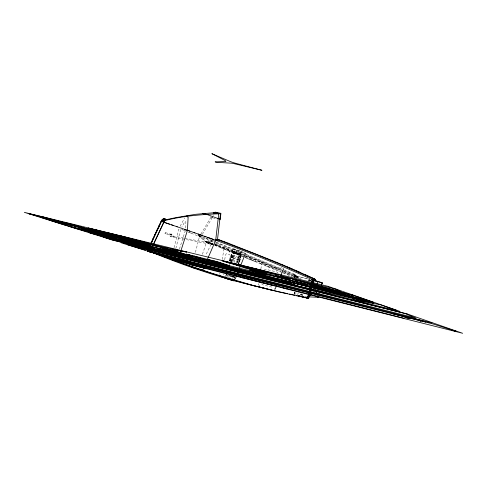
<?xml version="1.0" encoding="UTF-8"?>
<svg xmlns="http://www.w3.org/2000/svg" width="487" height="487" viewBox="0 0 487 487"><rect width="100%" height="100%" fill="white"/><g stroke="black" fill="none" stroke-linecap="round" stroke-linejoin="round"><path stroke-width="0.37" stroke-dasharray="2.44 1.83" d="M294.611 277.249L294.86 275.405L297.454 277.462M294.732 277.846L294.738 275.417L297.472 277.541M294.86 277.888L294.866 275.472M294.538 294.215L294.55 292.401M294.659 294.239L294.672 292.419M294.793 293.01L294.793 292.401M294.787 294.221L294.799 292.377M295.877 294.605L295.895 292.249M213.915 240.45L207.961 241.771L207.949 242.216L214.353 240.797M185.565 228.001L185.864 222.255A0.846 0.645 -69.2 0 0 184.652 221.987L181.828 227.155M300.802 295.189L300.954 294.002L301.873 294.251L301.745 295.244M301.039 295.213L301.185 294.081M301.319 293.917L302.171 294.392A1.132 0.621 -75.7 0 1 302.518 295.621L302.47 295.828M301.508 295.219L301.642 294.178M258.761 283.623L258.567 284.95A1.857 1.504 -72.1 0 1 259.79 286.082M260.88 269.049L261.647 263.765A1.851 1.498 -70.3 0 0 263.083 262.937L267.521 266.657L276.768 268.879L281.949 267.771M219.728 274.315L219.911 273.213M222.218 259.486L224.057 248.547A1.954 1.54 -70 0 0 225.572 247.664L229.639 251.128A0.785 0.621 -70.2 0 0 229.797 252.254A0.785 0.621 -70.2 0 0 230.728 251.682L232.311 252.053A0.785 0.621 -70.2 0 0 232.707 252.954L230.241 261.72M224.702 259.741L225.444 255.328A1.96 1.546 -70.5 0 1 228.062 253.812L228.573 254.251A1.966 1.552 -70.3 0 0 229.097 254.518L229.334 254.573A1.966 1.552 -70.5 0 1 230.321 256.826L229.097 261.172M174.029 247.7L178.741 229.188A0.84 0.639 -69.7 0 0 179.411 228.866M175.85 248.431L180.689 229.383A1.686 1.291 -69.7 0 1 180.799 229.06M195.415 252.394L199.481 236.542L200.145 235.422M297.447 294.598L298.458 292.766M308.77 280.865L309.184 279.361L309.72 279.495M307.991 279.002L295.974 275.885L295.597 277.249L295.95 278.442M224.951 277.438L225.846 274.266M229.614 260.88L233.03 248.723L234.984 249.18L242.203 251.749L238.825 263.802M229.706 260.947L232.055 252.589L232.549 252.217L238.892 254.433L236.664 263.254M229.84 260.959L232.549 252.217M229.913 260.953L232.299 252.558L233.437 252.376L231.057 261.994M226.09 276.488L226.68 274.382M229.669 264.691L230.272 262.548M230.473 261.829L233.437 252.376M227.259 276.665L227.612 275.392M231.362 262.073L234.984 249.18M231.788 261.434L234.503 252.68L240.828 254.896L241.071 255.432L238.74 263.735M232.384 261.598L234.74 253.222L234.503 252.68M229.115 275.898L228.762 277.17A1.583 1.254 -71.9 0 1 229.359 277.584M233.2 261.367L235.385 253.587A0.791 0.627 -70.2 0 0 236.207 252.978L237.802 253.356A0.791 0.627 -70.2 0 0 238.326 254.269A0.791 0.627 -70.2 0 0 239.068 253.35L244.206 252.187M234.21 262.414L235.434 258.055A1.978 1.571 -70.5 0 1 237.498 256.521L237.741 256.576A1.978 1.571 -70.3 0 0 238.344 256.576L239.032 256.424A1.978 1.577 -70.5 0 1 240.554 258.95L238.575 263.869M236.073 263.09L238.399 254.798L238.892 254.433M232.64 278.467L233.17 276.586L226.51 274.479M236.883 263.327L240.261 251.292L233.03 248.723M237.388 262.694L239.513 255.115L240.669 254.908L238.49 263.741M237.96 262.858L239.945 254.738M238.52 263.729L240.828 254.896M185.37 230.454L179.423 249.094M199.347 235.732L205.636 241.229L205.484 241.674L208.649 242.465M202.403 254.299L205.958 243.932A1.638 1.041 -76.5 0 0 207.468 242.757L211.139 244.133L206.104 254.409M207.803 242.216L207.961 241.771L212.734 243.482M170.584 236.213L170.146 236.56L213.89 244.821M180.111 226.254L184.658 217.92M212.801 215.978L211.656 217.914L215.205 218.681M213.525 215.491L213.86 214.919M210.993 217.159L201.028 233.937M201.253 236.189L200.967 236.67L200.096 236.317M202.324 234.375L212.393 217.397M199.725 236.639L199.95 236.262M285.09 270.827L294.465 274.686L294.69 274.351L299.45 278.29M206.531 242.094L205.362 241.613L198.179 235.331L198.434 234.977M205.362 241.613L205.636 241.229L207.961 241.771M301.97 295.542L302.707 294.611M301.946 295.664L302.007 295.329M234.521 277.383L235.014 277.024L234.521 277.383L228.123 275.362L228.403 275.155M226.047 274.565L232.585 276.89L232.938 276.513L232.354 276.348M170.036 235.586L170.182 236.56M234.04 276.823L233.468 276.659L233.87 276.981M234.369 277.371L234.801 276.993L233.644 277.188M232.701 252.199L232.269 252.583L233.614 252.899M240.815 255.456L240.669 254.908M308.441 280.64L310.596 280.122M308.667 280.67L310.408 280.256M173.853 237.041L171.15 236.53A2.051 1.138 -77.2 0 1 170.937 236.335M309.062 280.622L310.493 280.329M310.231 280.786L310.803 280.67M232.196 252.595L238.989 254.963M304.223 296.199L307.06 296.339M216.904 244.352C215.418 246.939 219.327 243.597 215.522 244.09M165.209 233.766L165.702 233.31L165.44 232.701L164.953 233.157L165.142 233.742L169.257 234.697M214.597 244.955L216.721 245.357M172.922 235.988L184.129 238.119M184.865 238.259L214.816 243.957M212.204 217.342L212.655 217.439M165.507 232.725L170.073 233.766M212.478 244.444L205.368 242.136L212.612 244.437M240.261 251.292L242.203 251.749M226.151 274.345L226.327 274.881L227.058 275.064L226.918 274.552M233.17 276.586L235.105 277.073L233.109 276.439M295.974 275.885L309.769 279.52M234.144 253.051L234.74 253.222M232.798 257.854L233.389 258.019M237.066 259.547L237.656 259.711M239.513 255.115L240.085 255.279M231.684 257.538L232.262 257.702M238.18 259.863L238.752 260.028M173.244 236.079L174.145 236.518M230.753 275.672L233.596 276.573M217.902 245.795L215.741 245.071M215.449 244.967L216.07 245.125M209.532 242.696L212.003 243.597M208.503 242.465L212.064 243.689M209.197 242.715L213.391 244.164M214.706 244.188L220.063 246.142M214.706 244.638L217.269 245.564M217.762 245.795L224.671 248.279M218.383 246.026L233.711 251.657M218.523 245.576L235.191 251.779M212.113 243.64L213.014 243.969M211.279 243.433L210.743 243.238M223.137 247.268L226.187 248.4M210.439 243.123L209.848 242.903M213.062 244.097L211.486 243.512M227.569 249.405L236.676 252.783M232.214 250.653L241.071 254.031M214.913 244.675L215.911 245.064M236.536 252.783L242.532 255.03M238.143 252.905L244.839 255.492M239.476 253.904L244.845 255.925M246.848 256.272L245.411 255.712L252.534 258.512M245.424 256.15L251.134 258.384M245.284 256.15L262.25 262.834M183.629 230.223L181.828 229.511L185.389 230.923M249.703 257.392L258.116 260.74M188.274 232.068L189.419 232.524M188.853 232.299L192.219 233.638M205.636 241.229L210.274 243.074M206.409 242.027L208.479 242.849M207.054 242.301L212.137 244.316M191.111 233.2L243.999 254.585M253.94 259.072L263.601 262.962M253.812 259.498L267.54 264.995M210.098 243.001L211.571 243.591M211.279 243.476L212.789 244.078M214.986 244.955L239.172 254.677M212.015 244.255L212.636 244.517M214.724 245.332L221.037 247.871M198.179 235.331L213.623 241.57M220.915 247.81L241.692 256.174M223.551 248.881L231.215 251.956M199.816 235.501L200.498 235.775M201.508 236.183L202.062 236.402M202.945 236.761L203.499 236.986M204.485 237.382L205.13 237.644M205.94 237.973L215.778 241.966M237.857 254.147L244.48 256.826M245.15 257.099L252.576 260.107M246.915 258.274L260.46 263.777M241.57 256.113L244.352 257.252M244.906 257.459L255.176 261.635M216.411 242.222L245.436 254.086M216.155 242.593L245.192 254.445M260.868 261.854L270.096 265.64M251.213 259.553L282.637 272.343M283.227 272.58L292.291 276.275M292.906 276.525L295.372 277.535M260.344 263.717L282.405 272.69M282.996 272.927L291.561 276.427M246.72 255.699L282.929 270.535M246.118 254.366L281.644 268.976M282.022 269.567L245.88 254.725M283.537 270.784L296.492 276.099M264.831 263.942L270.108 266.06M284.091 269.987L294.69 274.351M269.968 266.054L277.846 269.293M212.295 217.561L211.729 217.324M270.096 265.634L283.002 271.064M272.55 267.126L280.433 270.382M210.287 216.727L210.603 216.855M293.746 273.962L294.124 274.144M280.293 270.376L283.014 271.478M283.525 271.752L285.601 272.586M283.647 271.344L301.076 278.917M285.461 272.58L288.188 273.694M288.048 273.688L290.769 274.808M290.629 274.808L293.357 275.928M293.217 275.928L295.938 277.054M295.798 277.054L298.513 278.187M297.825 277.76L298.196 278.053M297.691 277.76L298.214 278.132M294.617 275.429L297.222 277.499M297.594 277.797L297.965 278.095M294.465 274.686L298.787 278.26M232.366 276.385L232.585 276.89M300.528 294.057L300.881 295.268M226.23 274.54L226.327 274.881M226.078 274.339L226.181 274.869M296.96 277.146A1.144 0.682 -86.4 0 1 296.93 277.468M295.134 274.771A2.003 0.31 33.9 0 1 295.518 275.045M295.633 275.137A2.051 0.317 33.9 0 1 295.846 275.307M199.451 235.824A2.198 0.31 34.3 0 1 199.207 235.586M231.331 275.989A1.978 1.577 -71.6 0 1 231.13 275.733M232.774 276.36A1.978 1.577 -71.6 0 1 232.08 276.379M224.014 274.315A1.972 1.558 -71.6 0 1 223.789 274.284L223.649 274.248A1.972 1.558 -71.6 0 1 223.058 273.907M278.114 273.359A2.995 2.447 -71 0 0 276.586 271.91L266.121 269.372A2.977 2.417 -71 0 0 264.411 269.682M261.665 283.635A2.983 2.423 -71.7 0 0 263.108 284.932L271.095 286.953A2.995 2.447 -71.8 0 0 272.61 286.77M236.219 251.286L236.487 251.073L236.225 251.243M238.167 251.742L238.435 251.529L238.167 251.7M234.229 251.852L232.281 251.395L241.388 254.671L234.229 251.852M233.918 252.972L231.964 252.516L241.15 255.505L233.918 252.972M232.567 257.775L230.619 257.306L239.817 260.259L232.567 257.775"/><path stroke-width="0.73" d="M304.631 274.473L315.375 279.337L315.399 279.739L284.767 266.17L255.188 253.958L218.213 239.939L218.225 239.494L215.546 240.085M300.899 296.346L301.423 296.827M216.015 240.395L216.064 239.975L217.397 240.456L217.433 240.134M217.47 239.811L220.477 213.744L215.217 212.63L195.731 214.298L175.77 217.646L164.545 220.039L161.081 221.335M220.179 219.753L220.921 213.349L215.09 212.113L214.329 213.403M169.963 234.259L169.975 234.679M148.687 250.994L147.561 250.562L147.342 251.042L147.932 250.653L182.339 263.138L211.857 273.244L253.277 285.54L279.057 291.987L308.685 298.361L309.726 294.355M191.793 266.401L191.543 267.369L202.702 270.2L203.919 267.387M304.022 297.277L307.498 298.166L308.551 294.105M307.62 298.147L308.74 293.831M308.788 294.099L307.498 298.166M309.969 293.405L310.469 291.5M309.148 291.81L309.3 291.238M309.598 290.088L310.049 288.359M310.201 287.787L310.505 286.63M308.965 292.967L309.117 292.389M309.263 291.816L309.488 290.952M309.714 290.088L310.17 288.359M310.322 287.78L310.621 286.63M308.928 293.539L309.239 292.364M309.391 291.792L309.537 291.214M309.829 290.1L310.292 288.334M310.432 287.799L310.736 286.636L310.59 287.19M310.718 290.544L311.248 288.499M311.376 288.018L312.137 285.102M310.657 286.058L310.956 284.907M311.26 283.751L312.569 279.684L311.461 279.922M310.773 286.052L311.077 284.895M311.382 283.744L312.447 279.696M310.895 286.046L311.193 284.901M311.497 283.757L312.551 279.745L311.686 279.952M312.264 284.615L312.429 284M312.508 283.696L312.684 283.026M317.025 296.297C319.015 297.295 318.425 298.251 318.401 296.394M318.9 294.574L319.143 293.667M319.642 291.847L319.886 290.94M320.629 288.213L322.114 282.764L312.38 279.855M311.583 283.373L313.074 281.492L313.445 280.116C278.777 264.289 243.403 250.001 207.456 237.327M315.789 289.016L316.063 288.012M316.203 287.507L316.477 286.496M316.751 285.492L316.891 284.986M317.025 284.481L317.853 281.462L314.048 280.542M234.399 279.587L234.046 280.847L232.11 280.354L232.463 279.094M178.796 257.392L179.466 255.316M180.056 253.49L187.197 231.124A0.846 0.651 -69.6 0 1 187.495 229.493L188.128 217.129A0.846 0.645 -68.9 0 1 187.538 216.173L186.448 215.936A0.84 0.645 -68.9 0 1 185.778 216.612M178.479 258.372L178.017 259.796A1.698 1.303 -71.5 0 0 177.347 259.808M236.554 275.679L235.288 278.838A1.589 1.266 -72 0 0 234.612 278.783M237.193 274.102L237.613 273.049M237.826 272.525L238.46 270.942M238.673 270.419L245.442 253.575A1.985 1.583 -69.9 0 1 244.876 253.112M277.206 284.116L275.088 289.15A1.881 1.54 -72.2 0 0 274.443 289.035M278.26 281.596L279.319 279.075M279.848 277.815L283.55 269.007A1.875 1.54 -70.3 0 1 283.008 268.556M204.12 266.919L204.528 265.981M205.337 264.106L215.692 240.28L218.748 213.763L213.647 212.685L213.209 213.428M147.762 250.099L148.395 248.717M147.524 251.085L147.744 250.61M147.951 250.148L148.687 248.528M148.346 249.728L149.612 246.964M148.809 247.792L149.022 247.329M148.925 247.56L150.812 243.415M148.791 248.297L161.574 220.745A5.704 3.829 -76.8 0 1 164.46 218.456A0.864 0.584 -77.1 0 1 164.923 219.686L152.005 247.207M149.606 246.964L149.819 246.501M149.722 246.732L151.822 242.13M150.714 243.646L154.939 234.49M151.725 242.362L154.568 236.177M153.034 238.606L153.247 238.143M154.361 236.639L155.42 234.357M154.829 234.722L157.051 229.943M156.741 230.625L159.079 225.621M155.414 234.35L157.331 230.254M157.325 230.254L159.219 226.199M158.707 227.307L159.553 225.493M158.963 225.858L161.386 220.702A5.692 3.829 -76.8 0 1 162.025 219.844L163.468 218.7A5.692 3.829 -76.8 0 1 164.271 218.419L164.643 218.499A5.698 3.829 -76.8 0 0 163.833 218.785L162.415 219.899A5.698 3.829 -76.8 0 0 161.757 220.788L159.45 225.706M150.069 250.884L149.594 251.901L149.966 251.998L150.44 250.975M164.034 221.141L164.734 219.643A0.864 0.584 -77.1 0 0 164.801 218.773M149.777 251.949L151.688 247.883M150.921 249.959L151.871 247.926M153.302 244.882L165.105 219.728A0.864 0.584 -77.1 0 0 165.172 218.852M214.767 213.391L215.217 212.63M309.014 296.857L311.083 294.568M311.497 294.105L312.325 293.192M312.745 292.736L313.573 291.816M314.407 290.897L315.235 289.978M170.608 234.789L170.76 234.15M164.442 219.132L164.363 219.448M164.448 219.467L164.527 219.162M220.477 213.744C200.693 214.45 180.561 216.155 161.465 221.421L173.451 225.499M275.648 275.861L277.054 276.086M214.992 240.657L218.213 239.939M312.398 279.946L315.375 279.337M312.526 280.323L315.399 279.739M126.103 239.287L115.608 236.335L126.121 239.275M136.81 240.724L125.932 237.662L136.829 240.712M99.646 232.287L79.643 227.252M147.938 245.436L148.833 245.618L128.391 239.202L101.972 232.482L102.386 232.628M168.185 249.776L178.808 252.735L168.131 249.746M75.095 225.877L91.873 229.949M308.588 296.833L318.127 297.32M280.421 284.925L294.726 288.621L280.439 284.95M102.331 232.67L129.414 241.242L148.912 245.795L147.951 245.46M108.297 234.618L94.728 230.528L70.901 224.708L71.364 224.86M265.007 275.301L89.845 232.841L96.998 234.813M103.445 237.035L284.67 281.93L295.895 285.492L112.363 239.921L103.366 237.053M353.154 299.615L380.755 304.819L396.668 310.365M301.228 296.516L300.272 296.321L300.643 296.419M298.111 295.877L299.31 296.12M297.782 295.804L299.055 296.072M293.344 294.878L294.611 295.146M71.297 224.915L70.956 224.836L79.131 227.313L108.711 234.819L108.284 234.667M289.564 294.081L292.711 294.745M217.744 218.486L219.85 219.193L219.375 219.089M286.441 293.405L287.689 293.673M285.82 293.271L277.803 291.494M66.421 223.886L66.81 223.953L46.642 218.766M264.277 271.6L271.417 273.164M267.266 272.513L279.033 275.015L258.122 269.427M277.2 276.117L290.684 279.075L287.847 278.107L251.481 270.151L307.833 284.907L284.262 278.527M97.199 234.85L100.949 235.751M164.545 220.039L164.929 220.124M161.386 220.702L161.757 220.788M313.89 280.469L314.358 280.549L313.853 280.396M264.094 271.557L263.838 271.496M277.188 291.354L253.605 285.68L233.2 280.159M107.925 237.473L108.382 237.595L107.481 237.358M66.262 223.856L48.116 219.393M263.863 288.091L266.346 288.669M133.59 241.966L143.586 244.249L129.773 239.805L112.881 235.513L127.058 240.146M263.242 287.945L257.751 286.642M227.015 262.109L226.388 262.055M107.219 237.339L104.547 236.688M32.075 214.609L41.815 217.342L37.243 215.644L28.228 213.495L29.427 213.866M255.967 268.885L222.175 260.746C222.906 261.282 229.267 263.224 232.561 263.966L265.476 272.093M258.39 269.676L227.179 262.152M46.472 218.724L45.869 218.596L46.551 218.87M419.989 321.122L420.731 321.317M71.814 225.274L71.303 225.164L71.826 225.39M133.249 241.887L130.443 241.144M101.99 236.067L100.346 235.665L279.209 279.94L274.211 278.272L158.001 249.374M103.743 236.493L102.684 236.238M273.438 285.565L240.097 277.024L242.733 277.827M257.142 286.502C220.489 277.992 184.798 265.823 150.014 251.548M258.518 269.707L259.09 269.853M31.935 214.572L29.634 213.933M40.975 217.269L64.521 223.064M101.935 235.988L102.72 236.183M103.792 236.445L104.577 236.639M230.54 263.278L263.607 271.442M101.04 235.769L107.304 237.315M404.679 317.329L405.464 317.494M265.872 272.13L267.089 272.458M92.055 229.992L95.72 231.021M153.326 248.06L81.043 229.986M175.095 259.449L432.706 323.879L456.179 331.337L452.119 330.314M410.103 318.723L405.342 317.506M409.829 318.65L409.135 318.48M197.034 266.298L197.667 266.438L189.346 264.112L194.35 265.622M204.315 268.148L204.96 268.288L196.645 265.957L201.606 267.466M76.532 228.172L68.789 226.218L78.407 229.225M147.616 250.805L415.953 318.066L405.129 313.555L127.247 244.644L145.193 250.032M405.574 317.524L409.056 318.413M404.009 318.248L185.042 262.773M230.296 263.217L229.925 263.126M78.9 228.604L115.182 237.169L77.33 226.954L51.652 220.885L65.246 225.158L85.152 230.339L256.363 272.33L264.977 275.204M185.346 261.647L164.929 256.485L151.634 252.309L431.987 322.954L169.026 257.672L196.042 264.569L194.216 263.991M298.981 295.859L299.359 295.956M302.737 296.814L303.504 297.009M304.661 297.301L306.201 297.697M306.591 297.794L307.747 298.087M298.586 295.846L299.456 296.011M300.534 296.346L301.057 296.419M302.494 296.845L303.76 297.161M304.418 297.338L308.685 298.361M296.437 295.347L296.82 295.445M298.348 295.834L299.115 296.029M302.098 296.79L303.638 297.18M233.017 280.11L228.433 278.814M233.504 280.232L234.168 280.402M259.766 287.153L263.023 287.981M263.43 288.091L272.872 290.502A1.881 1.54 -72.2 0 1 272.97 290.215M94.941 230.229L94.63 230.144M192.042 256.077L192.639 256.235M95.062 230.26L95.482 230.375M79.399 227.185L75.108 225.901M259.2 269.877L271.375 273.079M66.348 223.576L72.088 225.469L50.831 220.52L41.042 217.342M315.576 281.048L322.114 282.764M257.221 269.25L256.278 268.982M283.793 278.4L280.195 277.401M66.08 223.509L65.775 223.423M94.399 230.083L88.269 228.038L117.714 235.215L130.047 239.184L96.189 230.582M65.617 223.381L65.301 223.29M130.273 241.095L127.18 240.182M80.124 229.73L79.089 229.432M190.947 255.785L189.577 255.358M192.791 256.284L193.205 256.406M95.641 230.418L96.067 230.546M233.851 280.317L224.86 277.76L228.141 278.728M228.287 262.67L227.697 262.493M97.059 231.435L99.677 232.275M96.937 231.398L96.201 231.173M225.834 278.01L193.558 267.552L150.002 251.475M278.734 276.975L275.715 275.94M286.362 288.761L287.074 288.98M276.659 286.332L277.377 286.545M197.399 268.873L198.349 269.171M234.046 280.847L224.775 278.071L232.11 280.354M46.728 218.925L47.556 219.199M95.458 229.791L107.919 233.778M90.412 228.561L102.897 232.549M113.587 234.21L125.944 238.186M108.4 232.944L120.788 236.925M188.548 254.677L199.81 258.353M194.07 256.034L205.289 259.705M213.909 260.898L224.982 264.544M208.235 259.51L219.351 263.163M193.315 256.442L229.468 265.646L218.432 262.006L186.198 254.104L190.155 255.407M226.705 262.164L227.246 262.347M165.556 222.809L169.549 224.166M171.509 224.836L177.25 226.802M178.078 260.393L179.289 260.807M179.453 260.862L180.628 261.263M180.793 261.318L182.12 261.775M182.284 261.829L183.429 262.219M183.587 262.274L184.877 262.718M176.306 226.479L185.468 229.627M184.579 229.322L189.833 231.142M188.11 230.54L194.897 232.908M194.063 232.616L205.952 236.798M198.16 234.046L202.123 235.44M204.443 236.262L213.233 239.397M47.671 219.235L48.006 219.357M218.225 239.494L221.183 240.572M220.897 240.468L221.762 240.785M218.188 218.584L206.573 214.341L202.592 213.489L203.816 214.006M221.555 240.706L224.13 241.649M224.057 241.625L226.291 242.447M226.017 242.349L227.928 243.056M283.239 287.987L283.544 288.103M227.861 243.031L277.097 262.499M148.334 251.42L149.966 251.998M150.185 251.523L148.973 251.103M147.671 251.14L148.839 251.566M147.342 251.042L148.048 251.31M147.555 250.562L148.785 251.055M277.048 262.475L279.648 263.577M279.55 263.534L282.198 264.66M282.058 264.599L284.749 265.75M284.56 265.671L287.306 266.852M287.068 266.748L292.419 269.074M289.576 267.838L300.095 272.452M294.598 270.023L302.646 273.584M302.129 273.353L310.298 277.024M313.865 280.305L313.445 280.116M312.13 277.858L314.626 278.996M313.074 281.492L315.381 288.675M315.844 290.118L317.463 295.146M314.03 281.285A1.163 0.572 -67 0 1 313.665 282.046M313.287 282.393A1.126 0.56 -67.1 0 1 313.135 282.442M176.349 260.782A1.698 1.303 -71.5 0 0 176.233 261.099L172.258 260.095A1.692 1.291 -71.5 0 0 172.337 259.352M314.529 279.441A2.027 0.517 -3 0 1 313.835 279.654M218.486 239.738A1.942 0.627 0 0 1 219.412 239.927M216.806 239.817A2.222 0.718 0 0 1 218.304 239.726M233.547 279.763A1.589 1.266 -72 0 0 233.468 280.001L229.554 279.002A1.583 1.254 -71.9 0 0 229.614 278.266M220.629 275.898A1.571 1.242 -71.9 0 1 220.581 276.713L224.446 277.7A1.583 1.248 -71.9 0 1 224.781 277.036M171.101 234.679C171.82 236.359 172.088 232.823 171.101 234.679M317.81 297.253C318.395 298.714 318.723 295.962 317.816 297.216M211.997 153.728L224.72 160.333A8.157 1.084 16.2 0 1 225.207 161.532L215.132 161.879L216.545 162.317L231.678 163.194A3.245 0.426 16.1 0 1 233.437 163.504L261.945 170.292L236.42 163.498A8.242 1.108 16.1 0 1 229.401 161.148L211.997 153.728M128.513 240L138.947 242.946L128.562 240.006M138.984 241.43L149.777 244.48L138.984 241.43M147.786 243.579L158.628 246.647L147.786 243.579M186.515 252.047L172.684 249.618A11.834 0.444 15.6 0 0 173.95 250.403L192.815 256.746L167.51 248.827A11.676 0.426 15.6 0 0 157.167 245.825L120.794 235.952L162.268 246.86L186.515 252.047M161.197 247.42L171.966 250.452L161.197 247.42M175.673 252.169L186.198 255.133L175.728 252.175M424.457 321.633L393.569 313.841L420.914 320.361L425.778 321.925L424.481 321.633M321.87 283.063L322.619 283.27L321.913 283.075M264.8 272.55L246.519 268.55L235.842 264.983L264.8 272.55M372.445 302.859L298.227 286.058L280.11 279.781L373.426 303.066L372.445 302.859M65.824 223.034L52.572 219.941L43.422 217.056L65.824 223.034M173.122 251.797L156.114 247.804L133.742 240.608L159.359 247.116L175.606 252.382L173.122 251.797M363.771 299.809L274.918 278.126L249.533 269.908L363.771 299.809M328.208 286.374L24.35 212.35L112.552 240.073L400.077 311.449L328.208 286.374M41.992 216.812L39.234 216.137L50.307 219.381L41.992 216.812M73.634 224.75L66.463 223.003L71.139 224.604L81.609 227.161L73.634 224.75M336.073 289.229L279.855 275.502L341.314 291.883L336.073 289.229M364.848 300.254L274.321 278.138L369.755 301.958L364.848 300.254M353.294 295.341L298.129 281.803L291.963 278.99L353.294 295.341M356.222 296.321L309.829 284.877L373.499 302.342L356.222 296.321M143.068 246.002L130.966 243.013L145.26 246.702L143.068 246.002M407.095 313.902L121.403 242.855L192.761 265.275L462.65 333.285L407.095 313.902M174.163 257.641L148.474 251.225L176.087 258.256L174.163 257.641M187.227 260.898L178.455 258.7L188.451 261.3L187.227 260.898"/></g></svg>
